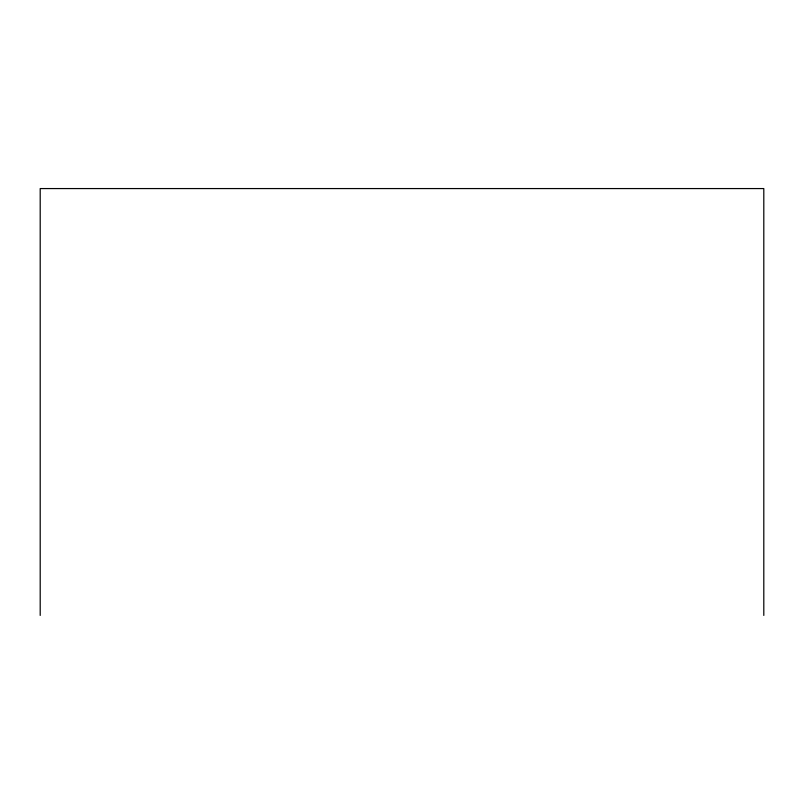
<?xml version="1.0" encoding="UTF-8"?>
<svg xmlns="http://www.w3.org/2000/svg" width="804" height="804" viewBox="0 0 804 804"><rect width="100%" height="100%" fill="white"/><g stroke="black" fill="none" stroke-linecap="round" stroke-linejoin="round"><path stroke-width="1.21" d="M763.8 615.432L763.8 188.568L40.2 188.568L40.2 615.432"/></g></svg>
